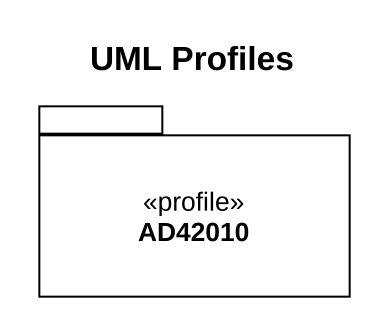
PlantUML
@startuml
title UML Profiles
package AD42010 <<profile>> {
}
@enduml
